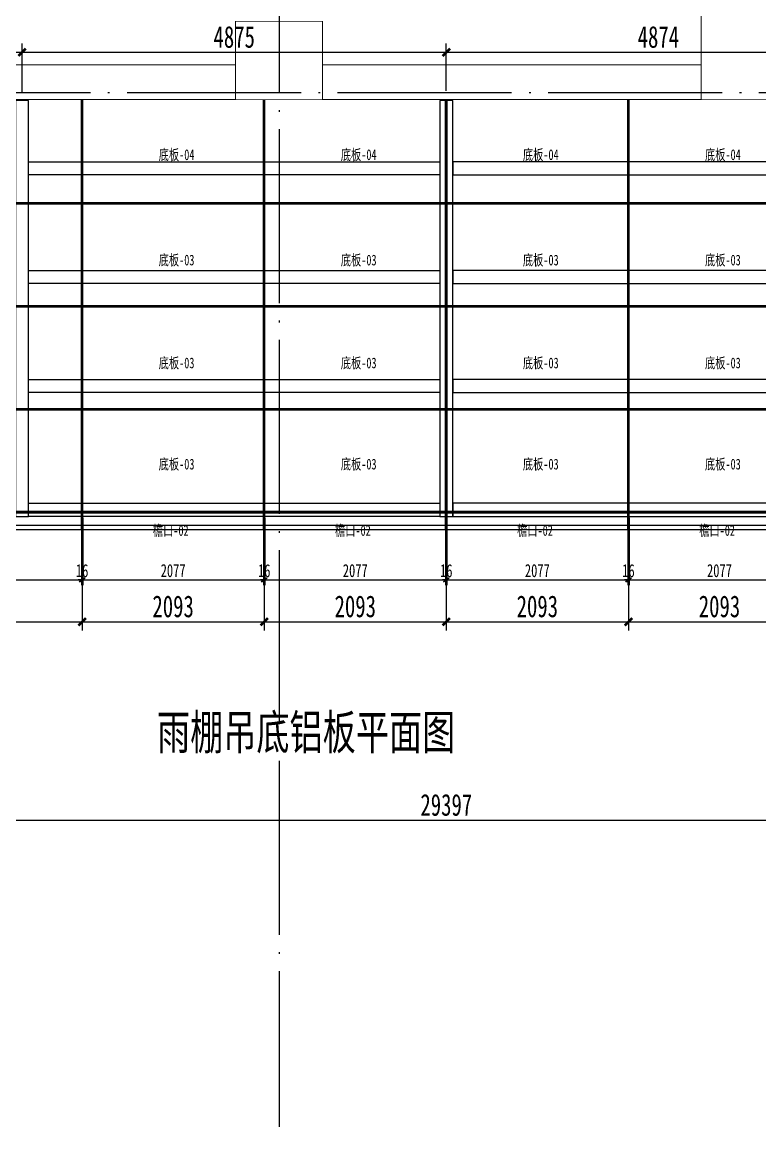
# Model space of a CAD drawing. Header units: millimetres. Extents: x 1519249 to 1604651, y -416196 to -347833.
# Drawn here: x 1539085 to 1547563, y -403519 to -390819 of the extents above; entities that cross this region are included whole.
import ezdxf

# ---------------------------------------------------------------- set-up
doc = ezdxf.new("R2010")
doc.units = ezdxf.units.MM
doc.header["$LTSCALE"] = 1000
doc.header["$MEASUREMENT"] = 0
doc.linetypes.add('DOTE', pattern=[2.42, 2, -0.2, 0.02, -0.2])
doc.layers.get('Defpoints').update_dxf_attribs({"color": 190})
for name, color, linetype in [('S-beam_con', 4, 'Continuous'), ('S-COLU', 50, 'Continuous'), ('S-grid', 14, 'DOTE')]:
    doc.layers.add(name, color=color, linetype=linetype)
doc.styles.add('MtXpl_', font='simhei.ttf')
doc.styles.add('黑体', font='simhei.ttf', dxfattribs={"width": 0.7})
doc.dimstyles.new('BZ-60', dxfattribs={"dimscale": 60, "dimtxt": 2.5, "dimasz": 0.6, "dimexe": 1, "dimexo": 1, "dimgap": 0.5, "dimtad": 1, "dimdec": 0, "dimdsep": 46, "dimtxsty": '黑体', "dimblk": 'ARCHTICK', "dimcen": 3, "dimdle": 1, "dimclrd": 1, "dimclre": 1, "dimclrt": 2, "dimadec": 1, "dimazin": 0, "dimtfac": 1, "dimtdec": 0, "dimtix": 1, "dimtmove": 2, "dimatfit": 3, "dimldrblk": 'DOTSMALL', "dimfxl": 0, "dimtolj": 1, "dimtzin": 0, "dimarcsym": 0})
doc.dimstyles.new('副本 BZ-60', dxfattribs={"dimscale": 100, "dimtxt": 2.5, "dimasz": 0.6, "dimexe": 1, "dimexo": 1, "dimgap": 0.5, "dimtad": 1, "dimdec": 0, "dimdsep": 46, "dimtxsty": '黑体', "dimblk": 'ARCHTICK', "dimcen": 3, "dimdle": 1, "dimclrd": 1, "dimclre": 1, "dimclrt": 2, "dimadec": 1, "dimazin": 0, "dimtfac": 1, "dimtdec": 0, "dimtix": 1, "dimtmove": 2, "dimatfit": 3, "dimldrblk": 'DOTSMALL', "dimfxl": 0, "dimtolj": 1, "dimtzin": 0, "dimarcsym": 0})

# ---------------------------------------------------------------- blocks, each defined once
blk = doc.blocks.new('333444445')
at = {"color": 252, "true_color": 0x939598}
for points in [[(1465424, -363611), (1465574, -363611), (1465574, -358831), (1465424, -358831)], [(1470299, -363611), (1470449, -363611), (1470449, -358831), (1470299, -358831)], [(1470299, -359536), (1470299, -359686), (1465574, -359686), (1465574, -359536)], [(1470448, -359536), (1470448, -359686), (1475173, -359686), (1475173, -359536)], [(1470299, -360786), (1470299, -360936), (1465574, -360936), (1465574, -360786)], [(1470448, -360786), (1470448, -360936), (1475173, -360936), (1475173, -360786)], [(1470299, -362036), (1470299, -362186), (1465574, -362186), (1465574, -362036)], [(1470448, -362036), (1470448, -362186), (1475173, -362186), (1475173, -362036)], [(1470299, -363461), (1470299, -363611), (1465574, -363611), (1465574, -363461)], [(1470448, -363461), (1470448, -363611), (1475173, -363611), (1475173, -363461)]]:
    blk.add_lwpolyline(points, close=True, dxfattribs=at)
blk = doc.blocks.new('_ArchTick')
at = {"color": 0, "linetype": 'ByBlock', "const_width": 0.5}
blk.add_lwpolyline([(-0.71, -0.71), (0.71, 0.71)], dxfattribs=at)
blk = doc.blocks.new('*D46')
at = {"color": 1, "lineweight": -2, "transparency": 16777216}
for p, q in [((1537681, -397277), (1537681, -397813)), ((1539774, -397277), (1539774, -397813)), ((1537581, -397713), (1539874, -397713))]:
    blk.add_line(p, q, dxfattribs=at)
at = {"layer": 'Defpoints', "color": 0, "transparency": 16777216}
for p in [(1537681, -397177), (1539774, -397177), (1539774, -397713)]:
    blk.add_point(p, dxfattribs=at)
at = {"color": 1, "lineweight": -2, "transparency": 16777216, "xscale": 60, "yscale": 60, "zscale": 60, "rotation": 180}
blk.add_blockref('_ArchTick', (1537681, -397713), dxfattribs=at)
at = {"color": 1, "lineweight": -2, "transparency": 16777216, "xscale": 60, "yscale": 60, "zscale": 60}
blk.add_blockref('_ArchTick', (1539774, -397713), dxfattribs=at)
at = {"color": 2, "transparency": 16777216, "insert": (1538728, -397537), "char_height": 250, "attachment_point": 5, "style": '黑体'}
blk.add_mtext('\\A1;2093', dxfattribs=at)
blk = doc.blocks.new('_DotSmall')
at = {"color": 0, "linetype": 'ByBlock', "const_width": 0.5}
blk.add_lwpolyline([(-0.0625, 0, 1), (0.0625, 0, 1)], format="xyb", close=True, dxfattribs=at)
blk = doc.blocks.new('*D47')
at = {"color": 1, "lineweight": -2, "transparency": 16777216}
for p, q in [((1539774, -397277), (1539774, -397813)), ((1541867, -397277), (1541867, -397813)), ((1539674, -397713), (1541967, -397713))]:
    blk.add_line(p, q, dxfattribs=at)
at = {"layer": 'Defpoints', "color": 0, "transparency": 16777216}
for p in [(1539774, -397177), (1541867, -397177), (1541867, -397713)]:
    blk.add_point(p, dxfattribs=at)
at = {"color": 1, "lineweight": -2, "transparency": 16777216, "xscale": 60, "yscale": 60, "zscale": 60, "rotation": 180}
blk.add_blockref('_ArchTick', (1539774, -397713), dxfattribs=at)
at = {"color": 1, "lineweight": -2, "transparency": 16777216, "xscale": 60, "yscale": 60, "zscale": 60}
blk.add_blockref('_ArchTick', (1541867, -397713), dxfattribs=at)
at = {"color": 2, "transparency": 16777216, "insert": (1540820, -397537), "char_height": 250, "attachment_point": 5, "style": '黑体'}
blk.add_mtext('\\A1;2093', dxfattribs=at)
blk = doc.blocks.new('*D48')
at = {"color": 1, "lineweight": -2, "transparency": 16777216}
for p, q in [((1541867, -397277), (1541867, -397813)), ((1543959, -397277), (1543959, -397813)), ((1541767, -397713), (1544059, -397713))]:
    blk.add_line(p, q, dxfattribs=at)
at = {"layer": 'Defpoints', "color": 0, "transparency": 16777216}
for p in [(1541867, -397177), (1543959, -397177), (1543959, -397713)]:
    blk.add_point(p, dxfattribs=at)
at = {"color": 1, "lineweight": -2, "transparency": 16777216, "xscale": 60, "yscale": 60, "zscale": 60, "rotation": 180}
blk.add_blockref('_ArchTick', (1541867, -397713), dxfattribs=at)
at = {"color": 1, "lineweight": -2, "transparency": 16777216, "xscale": 60, "yscale": 60, "zscale": 60}
blk.add_blockref('_ArchTick', (1543959, -397713), dxfattribs=at)
at = {"color": 2, "transparency": 16777216, "insert": (1542913, -397537), "char_height": 250, "attachment_point": 5, "style": '黑体'}
blk.add_mtext('\\A1;2093', dxfattribs=at)
blk = doc.blocks.new('*D31')
at = {"color": 1, "lineweight": -2, "transparency": 16777216}
for p, q in [((1543959, -397277), (1543959, -397813)), ((1546052, -397277), (1546052, -397813)), ((1543859, -397713), (1546152, -397713))]:
    blk.add_line(p, q, dxfattribs=at)
at = {"layer": 'Defpoints', "color": 0, "transparency": 16777216}
for p in [(1543959, -397177), (1546052, -397177), (1546052, -397713)]:
    blk.add_point(p, dxfattribs=at)
at = {"color": 1, "lineweight": -2, "transparency": 16777216, "xscale": 60, "yscale": 60, "zscale": 60, "rotation": 180}
blk.add_blockref('_ArchTick', (1543959, -397713), dxfattribs=at)
at = {"color": 1, "lineweight": -2, "transparency": 16777216, "xscale": 60, "yscale": 60, "zscale": 60}
blk.add_blockref('_ArchTick', (1546052, -397713), dxfattribs=at)
at = {"color": 2, "transparency": 16777216, "insert": (1545005, -397537), "char_height": 250, "attachment_point": 5, "style": '黑体'}
blk.add_mtext('\\A1;2093', dxfattribs=at)
blk = doc.blocks.new('*D32')
at = {"color": 1, "lineweight": -2, "transparency": 16777216}
for p, q in [((1546052, -397277), (1546052, -397813)), ((1548144, -397277), (1548144, -397813)), ((1545952, -397713), (1548244, -397713))]:
    blk.add_line(p, q, dxfattribs=at)
at = {"layer": 'Defpoints', "color": 0, "transparency": 16777216}
for p in [(1546052, -397177), (1548144, -397177), (1548144, -397713)]:
    blk.add_point(p, dxfattribs=at)
at = {"color": 1, "lineweight": -2, "transparency": 16777216, "xscale": 60, "yscale": 60, "zscale": 60, "rotation": 180}
blk.add_blockref('_ArchTick', (1546052, -397713), dxfattribs=at)
at = {"color": 1, "lineweight": -2, "transparency": 16777216, "xscale": 60, "yscale": 60, "zscale": 60}
blk.add_blockref('_ArchTick', (1548144, -397713), dxfattribs=at)
at = {"color": 2, "transparency": 16777216, "insert": (1547098, -397537), "char_height": 250, "attachment_point": 5, "style": '黑体'}
blk.add_mtext('\\A1;2093', dxfattribs=at)
blk = doc.blocks.new('*D71')
at = {"color": 1, "lineweight": -2, "transparency": 16777216}
for p, q in [((1537689, -396518), (1537689, -397291)), ((1539766, -396518), (1539766, -397291)), ((1537629, -397231), (1539826, -397231))]:
    blk.add_line(p, q, dxfattribs=at)
at = {"layer": 'Defpoints', "color": 0, "transparency": 16777216}
for p in [(1537689, -396458), (1539766, -396458), (1539766, -397231)]:
    blk.add_point(p, dxfattribs=at)
at = {"color": 1, "lineweight": -2, "transparency": 16777216, "xscale": 36, "yscale": 36, "zscale": 36, "rotation": 180}
blk.add_blockref('_ArchTick', (1537689, -397231), dxfattribs=at)
at = {"color": 1, "lineweight": -2, "transparency": 16777216, "xscale": 36, "yscale": 36, "zscale": 36}
blk.add_blockref('_ArchTick', (1539766, -397231), dxfattribs=at)
at = {"color": 2, "transparency": 16777216, "insert": (1538728, -397125), "char_height": 150, "attachment_point": 5, "style": '黑体'}
blk.add_mtext('\\A1;2077', dxfattribs=at)
blk = doc.blocks.new('*D72')
at = {"color": 1, "lineweight": -2, "transparency": 16777216}
for p, q in [((1539766, -396518), (1539766, -397291)), ((1539782, -396518), (1539782, -397291)), ((1539766, -397231), (1539730, -397231)), ((1539766, -397231), (1539782, -397231)), ((1539782, -397231), (1539818, -397231))]:
    blk.add_line(p, q, dxfattribs=at)
at = {"layer": 'Defpoints', "color": 0, "transparency": 16777216}
for p in [(1539766, -396458), (1539782, -396458), (1539782, -397231)]:
    blk.add_point(p, dxfattribs=at)
at = {"color": 1, "lineweight": -2, "transparency": 16777216, "xscale": 36, "yscale": 36, "zscale": 36}
blk.add_blockref('_ArchTick', (1539766, -397231), dxfattribs=at)
at = {"color": 1, "lineweight": -2, "transparency": 16777216, "xscale": 36, "yscale": 36, "zscale": 36, "rotation": 180}
blk.add_blockref('_ArchTick', (1539782, -397231), dxfattribs=at)
at = {"color": 2, "transparency": 16777216, "insert": (1539774, -397126), "char_height": 150, "attachment_point": 5, "style": '黑体'}
blk.add_mtext('\\A1;16', dxfattribs=at)
blk = doc.blocks.new('*D73')
at = {"color": 1, "lineweight": -2, "transparency": 16777216}
for p, q in [((1539782, -396518), (1539782, -397291)), ((1541859, -396518), (1541859, -397291)), ((1539722, -397231), (1541919, -397231))]:
    blk.add_line(p, q, dxfattribs=at)
at = {"layer": 'Defpoints', "color": 0, "transparency": 16777216}
for p in [(1539782, -396458), (1541859, -396458), (1541859, -397231)]:
    blk.add_point(p, dxfattribs=at)
at = {"color": 1, "lineweight": -2, "transparency": 16777216, "xscale": 36, "yscale": 36, "zscale": 36, "rotation": 180}
blk.add_blockref('_ArchTick', (1539782, -397231), dxfattribs=at)
at = {"color": 1, "lineweight": -2, "transparency": 16777216, "xscale": 36, "yscale": 36, "zscale": 36}
blk.add_blockref('_ArchTick', (1541859, -397231), dxfattribs=at)
at = {"color": 2, "transparency": 16777216, "insert": (1540820, -397125), "char_height": 150, "attachment_point": 5, "style": '黑体'}
blk.add_mtext('\\A1;2077', dxfattribs=at)
blk = doc.blocks.new('*D74')
at = {"color": 1, "lineweight": -2, "transparency": 16777216}
for p, q in [((1541859, -396518), (1541859, -397291)), ((1541875, -396518), (1541875, -397291)), ((1541859, -397231), (1541823, -397231)), ((1541859, -397231), (1541875, -397231)), ((1541875, -397231), (1541911, -397231))]:
    blk.add_line(p, q, dxfattribs=at)
at = {"layer": 'Defpoints', "color": 0, "transparency": 16777216}
for p in [(1541859, -396458), (1541875, -396458), (1541875, -397231)]:
    blk.add_point(p, dxfattribs=at)
at = {"color": 1, "lineweight": -2, "transparency": 16777216, "xscale": 36, "yscale": 36, "zscale": 36}
blk.add_blockref('_ArchTick', (1541859, -397231), dxfattribs=at)
at = {"color": 1, "lineweight": -2, "transparency": 16777216, "xscale": 36, "yscale": 36, "zscale": 36, "rotation": 180}
blk.add_blockref('_ArchTick', (1541875, -397231), dxfattribs=at)
at = {"color": 2, "transparency": 16777216, "insert": (1541867, -397126), "char_height": 150, "attachment_point": 5, "style": '黑体'}
blk.add_mtext('\\A1;16', dxfattribs=at)
blk = doc.blocks.new('*D75')
at = {"color": 1, "lineweight": -2, "transparency": 16777216}
for p, q in [((1541875, -396518), (1541875, -397291)), ((1543951, -396518), (1543951, -397291)), ((1541815, -397231), (1544011, -397231))]:
    blk.add_line(p, q, dxfattribs=at)
at = {"layer": 'Defpoints', "color": 0, "transparency": 16777216}
for p in [(1541875, -396458), (1543951, -396458), (1543951, -397231)]:
    blk.add_point(p, dxfattribs=at)
at = {"color": 1, "lineweight": -2, "transparency": 16777216, "xscale": 36, "yscale": 36, "zscale": 36, "rotation": 180}
blk.add_blockref('_ArchTick', (1541875, -397231), dxfattribs=at)
at = {"color": 1, "lineweight": -2, "transparency": 16777216, "xscale": 36, "yscale": 36, "zscale": 36}
blk.add_blockref('_ArchTick', (1543951, -397231), dxfattribs=at)
at = {"color": 2, "transparency": 16777216, "insert": (1542913, -397125), "char_height": 150, "attachment_point": 5, "style": '黑体'}
blk.add_mtext('\\A1;2077', dxfattribs=at)
blk = doc.blocks.new('*D76')
at = {"color": 1, "lineweight": -2, "transparency": 16777216}
for p, q in [((1543951, -396518), (1543951, -397291)), ((1543967, -396518), (1543967, -397291)), ((1543951, -397231), (1543915, -397231)), ((1543951, -397231), (1543967, -397231)), ((1543967, -397231), (1544003, -397231))]:
    blk.add_line(p, q, dxfattribs=at)
at = {"layer": 'Defpoints', "color": 0, "transparency": 16777216}
for p in [(1543951, -396458), (1543967, -396458), (1543967, -397231)]:
    blk.add_point(p, dxfattribs=at)
at = {"color": 1, "lineweight": -2, "transparency": 16777216, "xscale": 36, "yscale": 36, "zscale": 36}
blk.add_blockref('_ArchTick', (1543951, -397231), dxfattribs=at)
at = {"color": 1, "lineweight": -2, "transparency": 16777216, "xscale": 36, "yscale": 36, "zscale": 36, "rotation": 180}
blk.add_blockref('_ArchTick', (1543967, -397231), dxfattribs=at)
at = {"color": 2, "transparency": 16777216, "insert": (1543959, -397126), "char_height": 150, "attachment_point": 5, "style": '黑体'}
blk.add_mtext('\\A1;16', dxfattribs=at)
blk = doc.blocks.new('*D77')
at = {"color": 1, "lineweight": -2, "transparency": 16777216}
for p, q in [((1543967, -396518), (1543967, -397291)), ((1546044, -396518), (1546044, -397291)), ((1543907, -397231), (1546104, -397231))]:
    blk.add_line(p, q, dxfattribs=at)
at = {"layer": 'Defpoints', "color": 0, "transparency": 16777216}
for p in [(1543967, -396458), (1546044, -396458), (1546044, -397231)]:
    blk.add_point(p, dxfattribs=at)
at = {"color": 1, "lineweight": -2, "transparency": 16777216, "xscale": 36, "yscale": 36, "zscale": 36, "rotation": 180}
blk.add_blockref('_ArchTick', (1543967, -397231), dxfattribs=at)
at = {"color": 1, "lineweight": -2, "transparency": 16777216, "xscale": 36, "yscale": 36, "zscale": 36}
blk.add_blockref('_ArchTick', (1546044, -397231), dxfattribs=at)
at = {"color": 2, "transparency": 16777216, "insert": (1545005, -397125), "char_height": 150, "attachment_point": 5, "style": '黑体'}
blk.add_mtext('\\A1;2077', dxfattribs=at)
blk = doc.blocks.new('*D78')
at = {"color": 1, "lineweight": -2, "transparency": 16777216}
for p, q in [((1546044, -396518), (1546044, -397291)), ((1546060, -396518), (1546060, -397291)), ((1546044, -397231), (1546008, -397231)), ((1546044, -397231), (1546060, -397231)), ((1546060, -397231), (1546096, -397231))]:
    blk.add_line(p, q, dxfattribs=at)
at = {"layer": 'Defpoints', "color": 0, "transparency": 16777216}
for p in [(1546044, -396458), (1546060, -396458), (1546060, -397231)]:
    blk.add_point(p, dxfattribs=at)
at = {"color": 1, "lineweight": -2, "transparency": 16777216, "xscale": 36, "yscale": 36, "zscale": 36}
blk.add_blockref('_ArchTick', (1546044, -397231), dxfattribs=at)
at = {"color": 1, "lineweight": -2, "transparency": 16777216, "xscale": 36, "yscale": 36, "zscale": 36, "rotation": 180}
blk.add_blockref('_ArchTick', (1546060, -397231), dxfattribs=at)
at = {"color": 2, "transparency": 16777216, "insert": (1546052, -397126), "char_height": 150, "attachment_point": 5, "style": '黑体'}
blk.add_mtext('\\A1;16', dxfattribs=at)
blk = doc.blocks.new('*D79')
at = {"color": 1, "lineweight": -2, "transparency": 16777216}
for p, q in [((1546060, -396518), (1546060, -397291)), ((1548136, -396518), (1548136, -397291)), ((1546000, -397231), (1548196, -397231))]:
    blk.add_line(p, q, dxfattribs=at)
at = {"layer": 'Defpoints', "color": 0, "transparency": 16777216}
for p in [(1546060, -396458), (1548136, -396458), (1548136, -397231)]:
    blk.add_point(p, dxfattribs=at)
at = {"color": 1, "lineweight": -2, "transparency": 16777216, "xscale": 36, "yscale": 36, "zscale": 36, "rotation": 180}
blk.add_blockref('_ArchTick', (1546060, -397231), dxfattribs=at)
at = {"color": 1, "lineweight": -2, "transparency": 16777216, "xscale": 36, "yscale": 36, "zscale": 36}
blk.add_blockref('_ArchTick', (1548136, -397231), dxfattribs=at)
at = {"color": 2, "transparency": 16777216, "insert": (1547098, -397125), "char_height": 150, "attachment_point": 5, "style": '黑体'}
blk.add_mtext('\\A1;2077', dxfattribs=at)
blk = doc.blocks.new('*D97')
at = {"color": 1, "lineweight": -2, "transparency": 16777216}
for p, q in [((1534111, -391166), (1539185, -391166)), ((1534211, -391610), (1534211, -391066)), ((1539085, -391621), (1539085, -391066))]:
    blk.add_line(p, q, dxfattribs=at)
at = {"layer": 'Defpoints', "color": 0, "transparency": 16777216}
for p in [(1539085, -391166), (1534211, -391710), (1539085, -391721)]:
    blk.add_point(p, dxfattribs=at)
at = {"color": 1, "lineweight": -2, "transparency": 16777216, "xscale": 60, "yscale": 60, "zscale": 60, "rotation": 180}
blk.add_blockref('_ArchTick', (1534211, -391166), dxfattribs=at)
at = {"color": 1, "lineweight": -2, "transparency": 16777216, "xscale": 60, "yscale": 60, "zscale": 60}
blk.add_blockref('_ArchTick', (1539085, -391166), dxfattribs=at)
at = {"color": 2, "transparency": 16777216, "insert": (1536648, -390991), "char_height": 250, "attachment_point": 5, "style": '黑体'}
blk.add_mtext('\\A1;4874', dxfattribs=at)
blk = doc.blocks.new('*D98')
at = {"color": 1, "lineweight": -2, "transparency": 16777216}
for p, q in [((1538985, -391166), (1544059, -391166)), ((1539085, -391621), (1539085, -391066)), ((1543959, -391610), (1543959, -391066))]:
    blk.add_line(p, q, dxfattribs=at)
at = {"layer": 'Defpoints', "color": 0, "transparency": 16777216}
for p in [(1543959, -391166), (1539085, -391721), (1543959, -391710)]:
    blk.add_point(p, dxfattribs=at)
at = {"color": 1, "lineweight": -2, "transparency": 16777216, "xscale": 60, "yscale": 60, "zscale": 60, "rotation": 180}
blk.add_blockref('_ArchTick', (1539085, -391166), dxfattribs=at)
at = {"color": 1, "lineweight": -2, "transparency": 16777216, "xscale": 60, "yscale": 60, "zscale": 60}
blk.add_blockref('_ArchTick', (1543959, -391166), dxfattribs=at)
at = {"color": 2, "transparency": 16777216, "insert": (1541522, -390991), "char_height": 250, "attachment_point": 5, "style": '黑体'}
blk.add_mtext('\\A1;4875', dxfattribs=at)
blk = doc.blocks.new('*D99')
at = {"color": 1, "lineweight": -2, "transparency": 16777216}
for p, q in [((1543859, -391166), (1548933, -391166)), ((1543959, -391610), (1543959, -391066)), ((1548833, -391610), (1548833, -391066))]:
    blk.add_line(p, q, dxfattribs=at)
at = {"layer": 'Defpoints', "color": 0, "transparency": 16777216}
for p in [(1548833, -391166), (1543959, -391710), (1548833, -391710)]:
    blk.add_point(p, dxfattribs=at)
at = {"color": 1, "lineweight": -2, "transparency": 16777216, "xscale": 60, "yscale": 60, "zscale": 60, "rotation": 180}
blk.add_blockref('_ArchTick', (1543959, -391166), dxfattribs=at)
at = {"color": 1, "lineweight": -2, "transparency": 16777216, "xscale": 60, "yscale": 60, "zscale": 60}
blk.add_blockref('_ArchTick', (1548833, -391166), dxfattribs=at)
at = {"color": 2, "transparency": 16777216, "insert": (1546396, -390991), "char_height": 250, "attachment_point": 5, "style": '黑体'}
blk.add_mtext('\\A1;4874', dxfattribs=at)
blk = doc.blocks.new('*D171')
at = {"color": 1, "lineweight": -2, "transparency": 16777216}
for p, q in [((1529261, -396600), (1529261, -400094)), ((1558658, -396600), (1558658, -400094)), ((1529161, -399994), (1558758, -399994))]:
    blk.add_line(p, q, dxfattribs=at)
at = {"layer": 'Defpoints', "color": 0, "transparency": 16777216}
for p in [(1529261, -396500), (1558658, -396500), (1558658, -399994)]:
    blk.add_point(p, dxfattribs=at)
at = {"color": 1, "lineweight": -2, "transparency": 16777216, "xscale": 60, "yscale": 60, "zscale": 60, "rotation": 180}
blk.add_blockref('_ArchTick', (1529261, -399994), dxfattribs=at)
at = {"color": 1, "lineweight": -2, "transparency": 16777216, "xscale": 60, "yscale": 60, "zscale": 60}
blk.add_blockref('_ArchTick', (1558658, -399994), dxfattribs=at)
at = {"color": 2, "transparency": 16777216, "insert": (1543959, -399819), "char_height": 250, "attachment_point": 5, "style": '黑体'}
blk.add_mtext('\\A1;29397', dxfattribs=at)

msp = doc.modelspace()

# ---------------------------------------------------------------- linework, layer by layer
at = {"color": 6}
for p, q in [((1527927, -392901.4), (1559332.8, -392901.4)), ((1527927, -394084.4), (1559332.8, -394084.4)), ((1527927, -395267.4), (1559332.8, -395267.4)), ((1527927, -396450.4), (1559332.8, -396450.4))]:
    msp.add_line(p, q, dxfattribs=at)
at = {"color": 3}
for p, q in [((1529110.7, -392893.4), (1558807.6, -392893.4)), ((1529110.7, -392909.4), (1558807.6, -392909.4)), ((1529110.7, -394076.4), (1558807.6, -394076.4)), ((1529110.7, -394092.4), (1558807.6, -394092.4)), ((1529110.7, -395259.4), (1558807.6, -395259.4)), ((1529110.7, -395275.4), (1558807.6, -395275.4))]:
    msp.add_line(p, q, dxfattribs=at)
for points in [[(1529110.7, -391710.4), (1529110.7, -396650.4), (1558807.6, -396650.4), (1558807.6, -391710.4)], [(1529302.7, -391710.4), (1529302.7, -396458.4), (1558615.6, -396458.4), (1558615.6, -391710.4)], [(1529318.7, -391710.4), (1529318.7, -396442.4), (1558599.6, -396442.4), (1558599.6, -391710.4)], [(1539765.9, -396650.4), (1539765.9, -391710.4)], [(1539781.9, -396650.4), (1539781.9, -391710.4)], [(1541858.5, -396650.4), (1541858.5, -391710.4)], [(1541874.5, -396650.4), (1541874.5, -391710.4)], [(1543951.2, -396650.4), (1543951.2, -391710.4)], [(1543967.2, -396650.4), (1543967.2, -391710.4)], [(1546043.8, -396650.4), (1546043.8, -391710.4)], [(1546059.8, -396650.4), (1546059.8, -391710.4)]]:
    msp.add_lwpolyline(points, dxfattribs=at)
at = {"color": 114, "true_color": 0x139b48}
msp.add_lwpolyline([(1529160.7, -391710.4), (1529160.7, -396600.4), (1558757.6, -396600.4), (1558757.6, -391710.4)], dxfattribs=at)
at = {"color": 6}
for points in [[(1539773.9, -397177.1), (1539773.9, -391710.4)], [(1541866.5, -397177.1), (1541866.5, -391710.4)], [(1543959.2, -397177.1), (1543959.2, -391710.4)], [(1546051.8, -397177.1), (1546051.8, -391710.4)]]:
    msp.add_lwpolyline(points, dxfattribs=at)
for p in [(1539773.9, -397177.1), (1541866.5, -397177.1), (1543959.2, -397177.1), (1546051.8, -397177.1)]:
    msp.add_point(p)
at = {"layer": 'S-beam_con', "lineweight": 18}
for p, q in [((1541536.8, -391310.4), (1531986.8, -391310.4)), ((1546886.8, -391310.4), (1542536.8, -391310.4)), ((1531986.8, -391710.4), (1541536.8, -391710.4)), ((1542536.8, -391710.4), (1546886.8, -391710.4))]:
    msp.add_line(p, q, dxfattribs=at)
at = {"layer": 'S-COLU', "lineweight": 35, "const_width": 10}
for points in [[(1546886.8, -390710.4), (1546886.8, -391710.4), (1547786.8, -391710.4), (1547786.8, -390710.4)], [(1541536.8, -390810.4), (1541536.8, -391710.4), (1542536.8, -391710.4), (1542536.8, -390810.4)]]:
    msp.add_lwpolyline(points, close=True, dxfattribs=at)
at = {"layer": 'S-grid'}
for p, q in [((1542036.8, -389630.4), (1542036.8, -403519.4)), ((1566490.1, -391630.4), (1522036.8, -391630.4))]:
    msp.add_line(p, q, dxfattribs=at)

# ---------------------------------------------------------------- block references
msp.add_blockref('333444445', (73585.3, -32889.8))

# ---------------------------------------------------------------- texts
at = {"color": 7, "style": 'MtXpl_', "width": 0.7}
for p in [(1540653.9, -392404.7), (1542746.6, -392404.7), (1544839.2, -392404.7), (1546931.8, -392404.7)]:
    msp.add_text('底板-04', height=123.08, dxfattribs=at).set_placement(p)
at = {"color": 1, "style": 'MtXpl_', "width": 0.7}
for p in [(1540653.9, -393615.7), (1542746.6, -393615.7), (1544839.2, -393615.7), (1546931.8, -393615.7), (1540653.9, -394798.7), (1542746.6, -394798.7), (1544839.2, -394798.7), (1546931.8, -394798.7), (1540653.9, -395961.7), (1542746.6, -395961.7), (1544839.2, -395961.7), (1546931.8, -395961.7)]:
    msp.add_text('底板-03', height=123.08, dxfattribs=at).set_placement(p)
at = {"color": 8, "style": 'MtXpl_', "width": 0.7}
for p in [(1540587.4, -396724), (1542680.1, -396724), (1544772.7, -396724), (1546865.3, -396724)]:
    msp.add_text('檐口-02', height=123.08, dxfattribs=at).set_placement(p)
at = {"color": 2, "style": 'MtXpl_', "width": 0.7}
msp.add_text('雨棚吊底铝板平面图', height=398.82, dxfattribs=at).set_placement((1540634.2, -399181.3))

# ---------------------------------------------------------------- dimensions: what is measured, and where the dimension line sits
for base, p1, p2, dimstyle, picture, middle in [((1539084.5, -391166.5), (1534210.6, -391710.4), (1539084.5, -391720.7), '副本 BZ-60', '*D97', (1536647.6, -390991.5)), ((1543959.2, -391166.5), (1539084.5, -391720.7), (1543959.2, -391710.4), '副本 BZ-60', '*D98', (1541521.8, -390991.5)), ((1548833.3, -391166.5), (1543959.2, -391710.4), (1548833.3, -391710.4), '副本 BZ-60', '*D99', (1546396.2, -390991.5)), ((1539765.9, -397231.2), (1537689.3, -396458.4), (1539765.9, -396458.4), 'BZ-60', '*D71', (1538727.6, -397125.4)), ((1539781.9, -397231.2), (1539765.9, -396458.4), (1539781.9, -396458.4), 'BZ-60', '*D72', (1539773.9, -397126.2)), ((1541858.5, -397231.2), (1539781.9, -396458.4), (1541858.5, -396458.4), 'BZ-60', '*D73', (1540820.2, -397125.4)), ((1541874.5, -397231.2), (1541858.5, -396458.4), (1541874.5, -396458.4), 'BZ-60', '*D74', (1541866.5, -397126.2)), ((1543951.2, -397231.2), (1541874.5, -396458.4), (1543951.2, -396458.4), 'BZ-60', '*D75', (1542912.8, -397125.4)), ((1543967.2, -397231.2), (1543951.2, -396458.4), (1543967.2, -396458.4), 'BZ-60', '*D76', (1543959.2, -397126.2)), ((1546043.8, -397231.2), (1543967.2, -396458.4), (1546043.8, -396458.4), 'BZ-60', '*D77', (1545005.5, -397125.4)), ((1546059.8, -397231.2), (1546043.8, -396458.4), (1546059.8, -396458.4), 'BZ-60', '*D78', (1546051.8, -397126.2)), ((1548136.4, -397231.2), (1546059.8, -396458.4), (1548136.4, -396458.4), 'BZ-60', '*D79', (1547098.1, -397125.4)), ((1539773.9, -397713.4), (1537681.3, -397177.1), (1539773.9, -397177.1), '副本 BZ-60', '*D46', (1538727.6, -397536.9)), ((1541866.5, -397713.4), (1539773.9, -397177.1), (1541866.5, -397177.1), '副本 BZ-60', '*D47', (1540820.2, -397536.9)), ((1543959.2, -397713.4), (1541866.5, -397177.1), (1543959.2, -397177.1), '副本 BZ-60', '*D48', (1542912.8, -397536.9)), ((1546051.8, -397713.4), (1543959.2, -397177.1), (1546051.8, -397177.1), '副本 BZ-60', '*D31', (1545005.5, -397536.9)), ((1548144.4, -397713.4), (1546051.8, -397177.1), (1548144.4, -397177.1), '副本 BZ-60', '*D32', (1547098.1, -397536.9))]:
    dim = msp.add_linear_dim(base=base, p1=p1, p2=p2, angle=180, dimstyle=dimstyle)
    dim.commit()
    dim.dimension.update_dxf_attribs({"geometry": picture, "text_midpoint": middle})
dim = msp.add_aligned_dim(p1=(1529260.7, -396500.4), p2=(1558657.6, -396500.4), distance=-3493.6, dimstyle='副本 BZ-60')
dim.commit()
dim.dimension.update_dxf_attribs({"geometry": '*D171', "text_midpoint": (1543959.2, -399819)})

doc.saveas('drawing.dxf')
